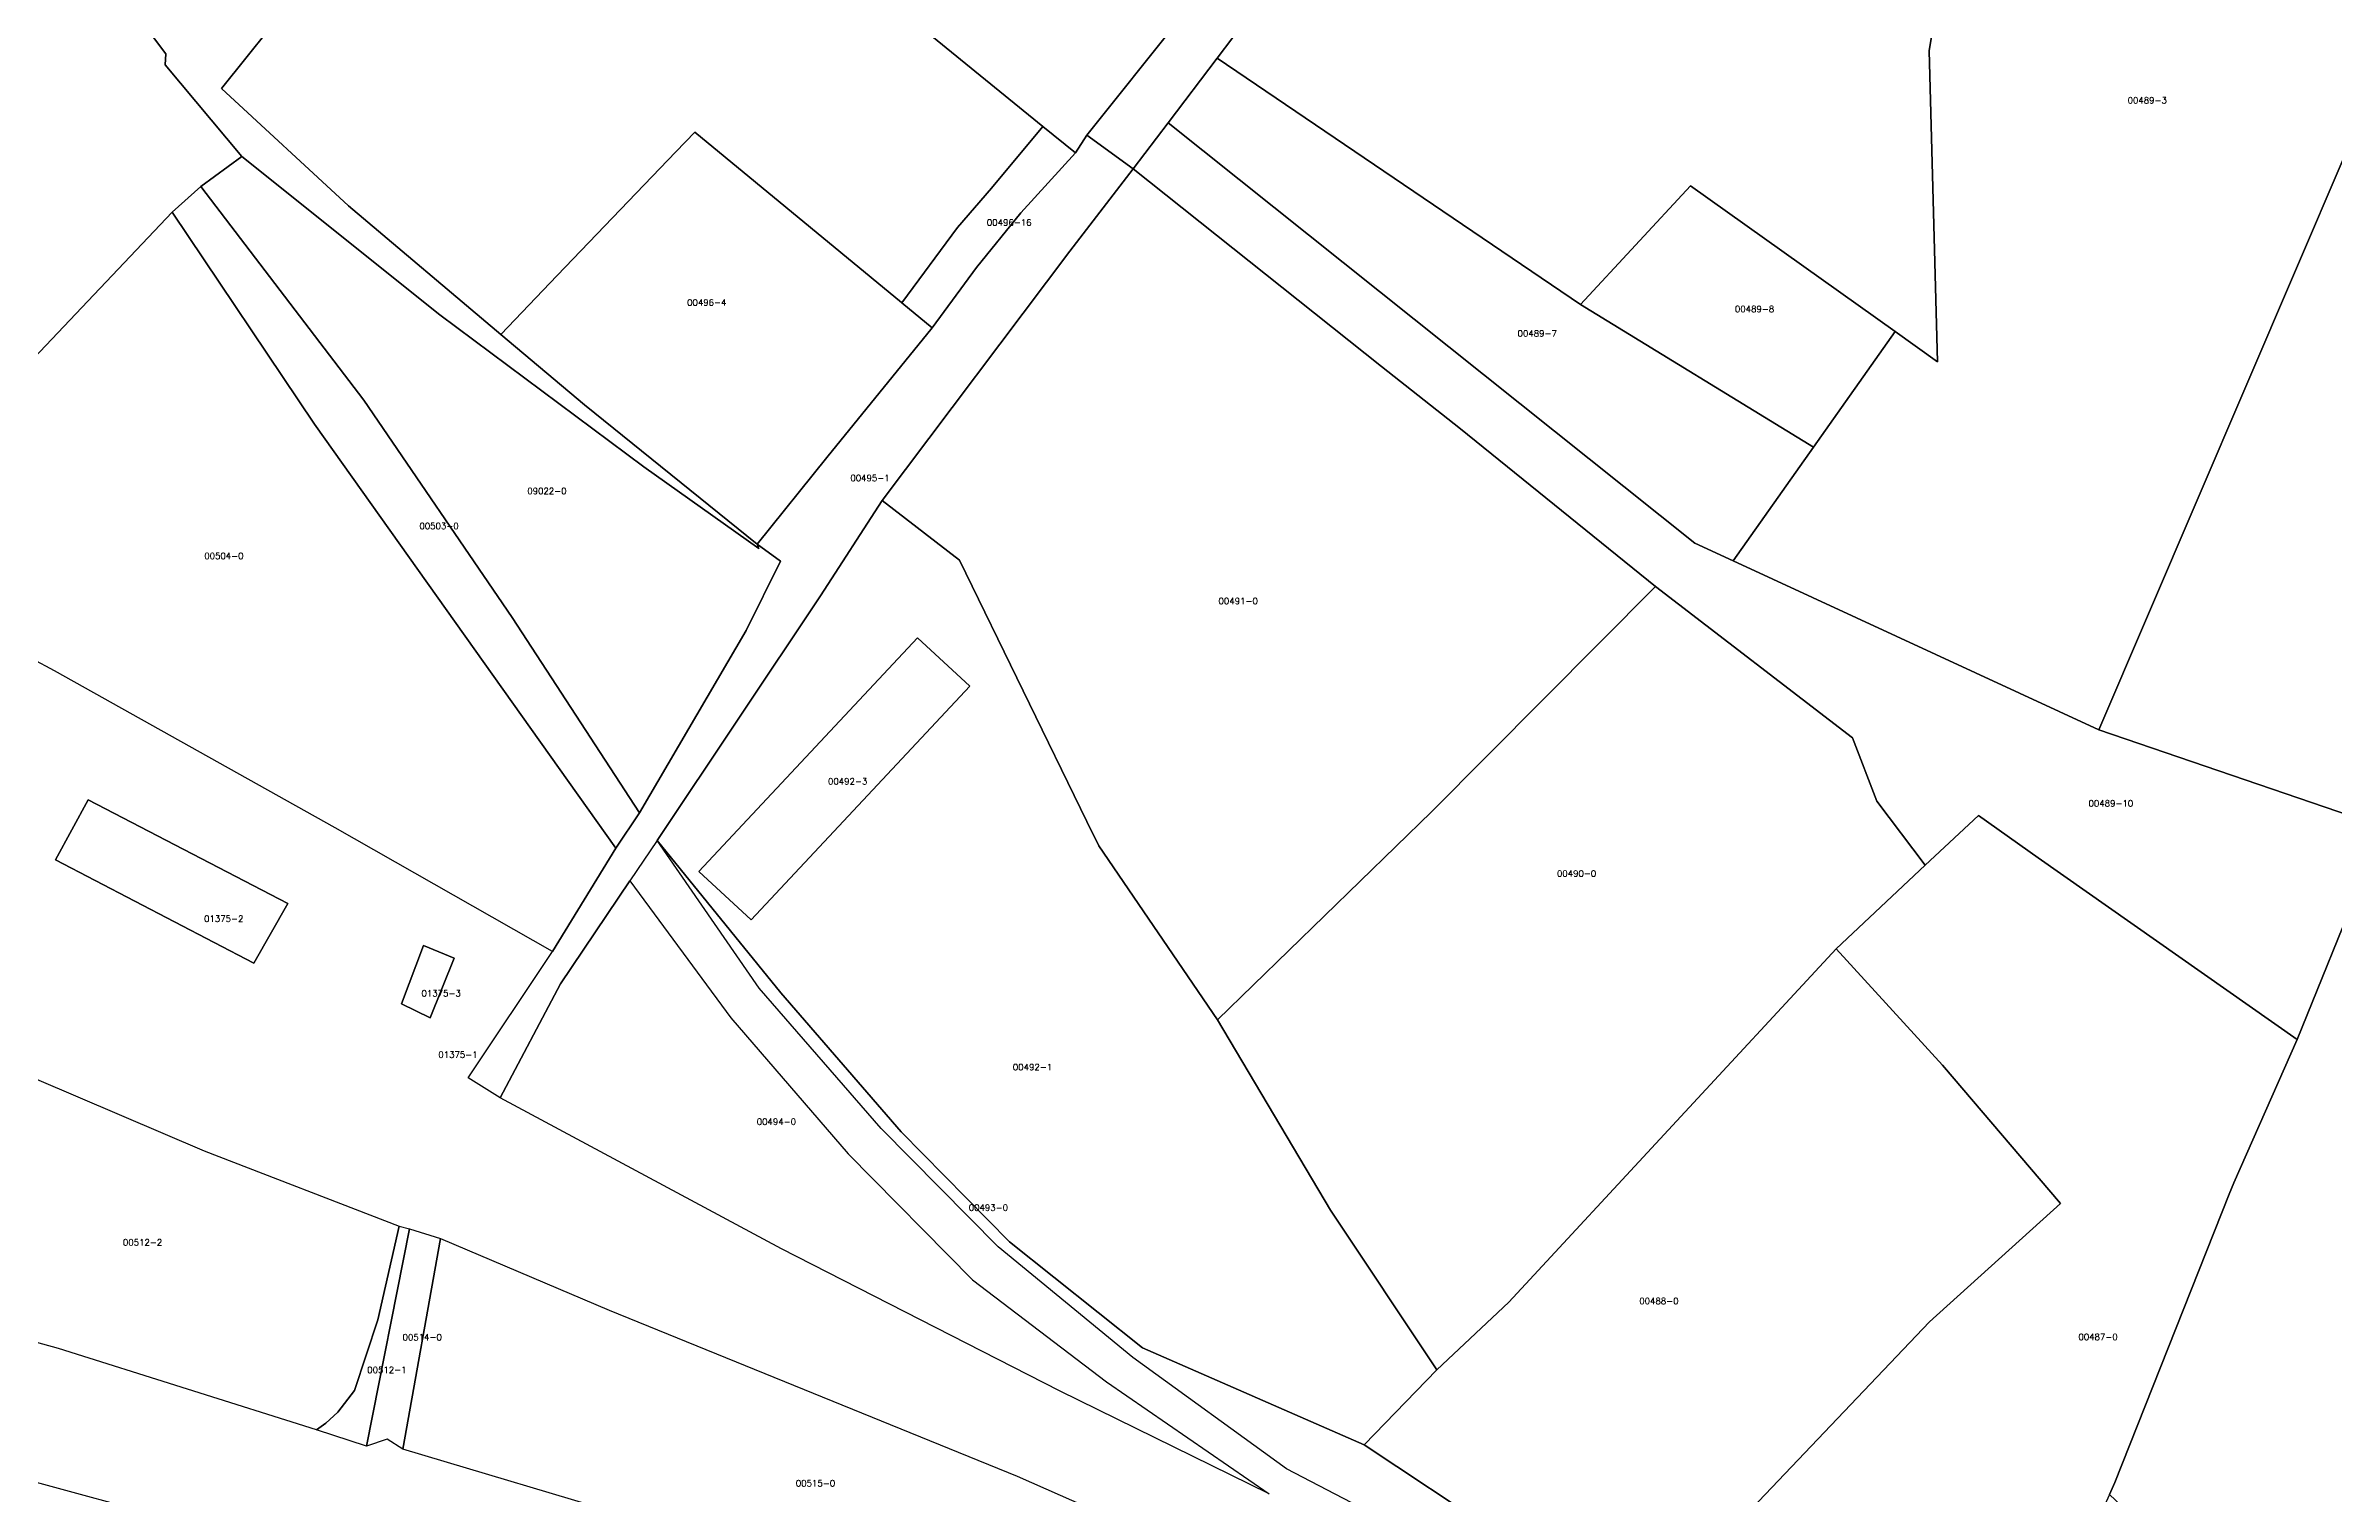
# Model space of a CAD drawing. Header units: metres. Extents: x 7423707 to 7427500, y 4706661 to 4708784.
# Drawn here: x 7425337.8 to 7425702.1, y 4707562.4 to 4707793 of the extents above; entities that cross this region are included whole.
import ezdxf

# ---------------------------------------------------------------- set-up
doc = ezdxf.new("R2010")
doc.units = ezdxf.units.M
doc.layers.add('Numrat_Parcelave', color=7, linetype='Continuous')
doc.layers.add('Parcelat_kadastrale2021', color=7, linetype='Continuous')
doc.styles.get("Standard").update_dxf_attribs({"font": 'simplex.shx'})

msp = doc.modelspace()

# ---------------------------------------------------------------- linework, layer by layer
at = {"layer": 'Parcelat_kadastrale2021'}
for points in [[(7425313.46, 4707974.93), (7425338.17, 4707954.92), (7425364.69, 4707930.73), (7425388.3, 4707908.16), (7425423.48, 4707876.54), (7425377.97, 4707824.52), (7425353.36, 4707796.44), (7425356.93, 4707791.72), (7425356.84, 4707789.98), (7425369, 4707775.36), (7425362.49, 4707770.6), (7425357.94, 4707766.52), (7425334.95, 4707742.24)], [(7425477.43, 4707795.7), (7425496.5, 4707780.15), (7425488.38, 4707770.3), (7425482.92, 4707764.07), (7425474.07, 4707752.06), (7425474.04, 4707752.09), (7425441.13, 4707779.26), (7425438.12, 4707776.12), (7425419.23, 4707756.39), (7425410.27, 4707747.03), (7425385.99, 4707767.48), (7425365.81, 4707786.18), (7425388.59, 4707814.68)], [(7425541.74, 4707814.08), (7425524.27, 4707791.03), (7425516.47, 4707780.74), (7425510.89, 4707773.39), (7425503.55, 4707778.73), (7425518.13, 4707797.04)], [(7425450.1, 4707653.83), (7425484.88, 4707691.01), (7425476.55, 4707698.71), (7425441.77, 4707661.53), (7425450.1, 4707653.83)], [(7425370.93, 4707646.92), (7425376.36, 4707656.44), (7425344.55, 4707672.94), (7425339.35, 4707663.39), (7425370.93, 4707646.92)], [(7425399.01, 4707638.19), (7425402.8, 4707647.71), (7425397.94, 4707649.75), (7425394.45, 4707640.42), (7425399.01, 4707638.19)]]:
    msp.add_lwpolyline(points, dxfattribs=at)
for points in [[(7425598.05, 4707895.6), (7425605.57, 4707907.04), (7425608.17, 4707902.59), (7425610.57, 4707899.57), (7425645.68, 4707877.23), (7425657.35, 4707871.2), (7425672.97, 4707863.15), (7425682.89, 4707855.7), (7425730.11, 4707834.48), (7425719.51, 4707812.31), (7425664.62, 4707684.05), (7425606.41, 4707710.96), (7425619.21, 4707729.09), (7425632.19, 4707747.49), (7425638.93, 4707742.69), (7425637.62, 4707792.16), (7425641.71, 4707817.41), (7425640.08, 4707856.28), (7425630.83, 4707871.91), (7425601.41, 4707893.17)], [(7425524.27, 4707791.03), (7425541.74, 4707814.08), (7425567.92, 4707847.92), (7425595.11, 4707891.13), (7425598.05, 4707895.6), (7425601.41, 4707893.17), (7425630.83, 4707871.91), (7425640.08, 4707856.28), (7425641.71, 4707817.41), (7425637.62, 4707792.16), (7425638.93, 4707742.69), (7425632.19, 4707747.49), (7425599.6, 4707770.71), (7425582.11, 4707751.81)], [(7425451.03, 4707713.62), (7425451.31, 4707712.94), (7425433.01, 4707725.95), (7425400.52, 4707750.16), (7425369, 4707775.36), (7425356.84, 4707789.98), (7425356.93, 4707791.72), (7425353.36, 4707796.44), (7425377.97, 4707824.52), (7425423.48, 4707876.54), (7425433.55, 4707888.05), (7425434.86, 4707887.08), (7425405.06, 4707848.98), (7425382.02, 4707820.9), (7425388.59, 4707814.68), (7425365.81, 4707786.18), (7425385.99, 4707767.48), (7425410.27, 4707747.03), (7425423.59, 4707735.81)], [(7425795.6, 4707872.3), (7425797.42, 4707871.6), (7425800.25, 4707870.51), (7425808.63, 4707865.82), (7425806.64, 4707861.91), (7425826.55, 4707853.82), (7425839.69, 4707848.8), (7425797.99, 4707765.6), (7425760.85, 4707685.75), (7425745.59, 4707653.08), (7425731.96, 4707661.04), (7425704.82, 4707670.32), (7425664.62, 4707684.05), (7425719.51, 4707812.31), (7425730.11, 4707834.48), (7425754.41, 4707885.27), (7425754.74, 4707885.96), (7425755.2, 4707886.91), (7425783.29, 4707873.8), (7425790.54, 4707870.42)], [(7425518.13, 4707797.04), (7425503.55, 4707778.73), (7425501.7, 4707775.92), (7425496.5, 4707780.15), (7425477.43, 4707795.7), (7425494.42, 4707816.57), (7425508.49, 4707804.99)], [(7425516.47, 4707780.74), (7425524.27, 4707791.03), (7425582.11, 4707751.81), (7425619.21, 4707729.09), (7425606.41, 4707710.96), (7425600.3, 4707713.79)], [(7425430.8, 4707660.02), (7425419.75, 4707643.61), (7425410.12, 4707625.5), (7425405.04, 4707628.68), (7425418.45, 4707648.77), (7425428.57, 4707665.24), (7425432.34, 4707670.84), (7425449.31, 4707699.86), (7425454.77, 4707710.92), (7425451.03, 4707713.62), (7425462.14, 4707727.42), (7425478.91, 4707748.07), (7425485.96, 4707757.67), (7425493.04, 4707766.38), (7425501.7, 4707775.92), (7425503.55, 4707778.73), (7425510.89, 4707773.39), (7425500.84, 4707760.28), (7425470.96, 4707720.61), (7425461.11, 4707705.43), (7425435.15, 4707666.47)], [(7425478.91, 4707748.07), (7425462.14, 4707727.42), (7425451.03, 4707713.62), (7425423.59, 4707735.81), (7425410.27, 4707747.03), (7425419.23, 4707756.39), (7425438.12, 4707776.12), (7425441.13, 4707779.26), (7425474.04, 4707752.09), (7425474.07, 4707752.06)], [(7425474.07, 4707752.06), (7425482.92, 4707764.07), (7425488.38, 4707770.3), (7425496.5, 4707780.15), (7425501.7, 4707775.92), (7425493.04, 4707766.38), (7425485.96, 4707757.67), (7425478.91, 4707748.07)], [(7425696.17, 4707634.76), (7425654.95, 4707663.69), (7425645.44, 4707670.44), (7425636.99, 4707662.54), (7425629.3, 4707672.7), (7425625.4, 4707682.82), (7425594.05, 4707706.9), (7425563.02, 4707732), (7425550.44, 4707741.93), (7425510.89, 4707773.39), (7425516.47, 4707780.74), (7425600.3, 4707713.79), (7425606.41, 4707710.96), (7425664.62, 4707684.05), (7425704.82, 4707670.32), (7425710.03, 4707668.54), (7425706.65, 4707660.55)], [(7425369, 4707775.36), (7425400.52, 4707750.16), (7425433.01, 4707725.95), (7425451.31, 4707712.94), (7425451.03, 4707713.62), (7425454.77, 4707710.92), (7425449.31, 4707699.86), (7425432.34, 4707670.84), (7425412.05, 4707701.95), (7425388.45, 4707736.57), (7425362.49, 4707770.6)], [(7425357.94, 4707766.52), (7425362.49, 4707770.6), (7425388.45, 4707736.57), (7425412.05, 4707701.95), (7425432.34, 4707670.84), (7425428.57, 4707665.24), (7425380.59, 4707732.73)], [(7425594.05, 4707706.9), (7425558.41, 4707671.02), (7425524.31, 4707637.87), (7425505.45, 4707665.61), (7425503.51, 4707669.49), (7425483.26, 4707711.07), (7425470.96, 4707720.61), (7425500.84, 4707760.28), (7425510.89, 4707773.39), (7425550.44, 4707741.93), (7425563.02, 4707732)], [(7425632.19, 4707747.49), (7425619.21, 4707729.09), (7425582.11, 4707751.81), (7425599.6, 4707770.71)], [(7425357.94, 4707766.52), (7425380.59, 4707732.73), (7425428.57, 4707665.24), (7425418.45, 4707648.77), (7425383.88, 4707668.46), (7425339.2, 4707693.46), (7425303.61, 4707712.57), (7425334.95, 4707742.24)], [(7425559.26, 4707582.19), (7425547.68, 4707570.24), (7425512.4, 4707585.69), (7425491.24, 4707602.55), (7425473.98, 4707620.06), (7425454.81, 4707642.17), (7425435.15, 4707666.47), (7425461.11, 4707705.43), (7425470.96, 4707720.61), (7425483.26, 4707711.07), (7425503.51, 4707669.49), (7425505.45, 4707665.61), (7425524.31, 4707637.87), (7425542.33, 4707607.6)], [(7425622.81, 4707649.18), (7425570.72, 4707592.92), (7425559.26, 4707582.19), (7425542.33, 4707607.6), (7425524.31, 4707637.87), (7425558.41, 4707671.02), (7425594.05, 4707706.9), (7425625.4, 4707682.82), (7425629.3, 4707672.7), (7425636.99, 4707662.54)], [(7425484.88, 4707691.01), (7425450.1, 4707653.83), (7425441.77, 4707661.53), (7425476.55, 4707698.71)], [(7425376.36, 4707656.44), (7425370.93, 4707646.92), (7425339.35, 4707663.39), (7425344.55, 4707672.94)], [(7425589.71, 4707540.72), (7425608.36, 4707559), (7425637.66, 4707589.79), (7425658.5, 4707608.67), (7425639.76, 4707630.65), (7425622.81, 4707649.18), (7425636.99, 4707662.54), (7425645.44, 4707670.44), (7425654.95, 4707663.69), (7425696.17, 4707634.76), (7425686.13, 4707611.93), (7425685.35, 4707610.15), (7425667.17, 4707564.22), (7425666.31, 4707562.31), (7425653.3, 4707533.62), (7425656.73, 4707530.01), (7425650.32, 4707518.29), (7425638.54, 4707516.72), (7425622.18, 4707525.36)], [(7425547.68, 4707570.24), (7425568.62, 4707556.32), (7425589.71, 4707540.72), (7425565.08, 4707550.91), (7425535.29, 4707566.41), (7425510.87, 4707584.11), (7425489.43, 4707601.77), (7425470.81, 4707620.57), (7425451.39, 4707642.91), (7425435.15, 4707666.47), (7425454.81, 4707642.17), (7425473.98, 4707620.06), (7425491.24, 4707602.55), (7425512.4, 4707585.69)], [(7425419.75, 4707643.61), (7425430.8, 4707660.02), (7425446.84, 4707638.23), (7425465.54, 4707616.54), (7425485.32, 4707596.49), (7425506.68, 4707580.25), (7425532.57, 4707562.4), (7425499.19, 4707578.84), (7425454.9, 4707601.41), (7425410.12, 4707625.5)], [(7425686.13, 4707611.93), (7425696.17, 4707634.76), (7425706.65, 4707660.55), (7425717.59, 4707656.2), (7425751.25, 4707635.12), (7425759.67, 4707632.31), (7425743.36, 4707602.81), (7425785.32, 4707579.62), (7425785.85, 4707579.33), (7425751.14, 4707536.14), (7425709.18, 4707483.94), (7425679.33, 4707510.12), (7425699.44, 4707531.07), (7425666.31, 4707562.31), (7425667.17, 4707564.22), (7425685.35, 4707610.15)], [(7425402.8, 4707647.71), (7425399.01, 4707638.19), (7425394.45, 4707640.42), (7425397.94, 4707649.75)], [(7425570.72, 4707592.92), (7425622.81, 4707649.18), (7425639.76, 4707630.65), (7425658.5, 4707608.67), (7425637.66, 4707589.79), (7425608.36, 4707559), (7425589.71, 4707540.72), (7425568.62, 4707556.32), (7425547.68, 4707570.24), (7425559.26, 4707582.19)], [(7425363, 4707617.05), (7425394.06, 4707605.06), (7425390.69, 4707590.13), (7425386.97, 4707578.9), (7425384.29, 4707575.44), (7425382.38, 4707573.67), (7425380.9, 4707572.61), (7425339.85, 4707585.55), (7425323.87, 4707589.96), (7425336.35, 4707628.44)], [(7425380.9, 4707572.61), (7425382.38, 4707573.67), (7425384.29, 4707575.44), (7425386.97, 4707578.9), (7425390.69, 4707590.13), (7425394.06, 4707605.06), (7425395.71, 4707604.62), (7425388.88, 4707570.03)], [(7425400.65, 4707603.1), (7425394.67, 4707569.52), (7425392.14, 4707571.12), (7425388.88, 4707570.03), (7425395.71, 4707604.62)], [(7425394.67, 4707569.52), (7425400.65, 4707603.1), (7425427.5, 4707591.66), (7425492.44, 4707565.23), (7425525.73, 4707550.51), (7425557.88, 4707536.42), (7425583.42, 4707526.33), (7425636.38, 4707498.67), (7425663.33, 4707483.05), (7425626.91, 4707499.39), (7425598.59, 4707508.1), (7425562.39, 4707518.54), (7425518.09, 4707532.5), (7425479.9, 4707545.24), (7425431.63, 4707558.51)], [(7425333.35, 4707565.07), (7425358.67, 4707558.2), (7425372.19, 4707520.97), (7425385.33, 4707487.63), (7425406.22, 4707437.77), (7425424.28, 4707390.7), (7425438.88, 4707353.04), (7425383.01, 4707344), (7425337.46, 4707338.13), (7425328.33, 4707358.25), (7425309.55, 4707405.57), (7425297.99, 4707433.88), (7425290.64, 4707451.7), (7425273.74, 4707496.01), (7425261.24, 4707528.22), (7425242.88, 4707569.15), (7425233.23, 4707595.6), (7425254.51, 4707587.97), (7425286.32, 4707578.31)]]:
    msp.add_lwpolyline(points, close=True, dxfattribs=at)

# ---------------------------------------------------------------- texts
at = {"layer": 'Numrat_Parcelave'}
for s, p in [('00489-3', (7425669.2, 4707783.81)), ('00496-16', (7425487.61, 4707764.35)), ('00496-4', (7425439.9, 4707751.61)), ('00489-8', (7425606.69, 4707750.57)), ('00489-7', (7425572.09, 4707746.68)), ('00495-1', (7425465.89, 4707723.66)), ('09022-0', (7425414.46, 4707721.6)), ('00503-0', (7425397.29, 4707716.03)), ('00504-0', (7425363.04, 4707711.26)), ('00491-0', (7425524.49, 4707704.09)), ('00492-3', (7425462.33, 4707675.37)), ('00489-10', (7425662.98, 4707671.85)), ('00490-0', (7425578.36, 4707660.69)), ('01375-2', (7425363.01, 4707653.49)), ('01375-3', (7425397.62, 4707641.62)), ('01375-1', (7425400.3, 4707631.85)), ('00492-1', (7425491.75, 4707629.86)), ('00494-0', (7425450.98, 4707621.17)), ('00493-0', (7425484.73, 4707607.5)), ('00512-2', (7425350.09, 4707601.95)), ('00488-0', (7425591.47, 4707592.63)), ('00514-0', (7425394.61, 4707586.86)), ('00487-0', (7425661.37, 4707586.91)), ('00512-1', (7425388.98, 4707581.66)), ('00515-0', (7425457.21, 4707563.61))]:
    msp.add_text(s, height=1, dxfattribs=at).set_placement(p)

doc.saveas('drawing.dxf')
